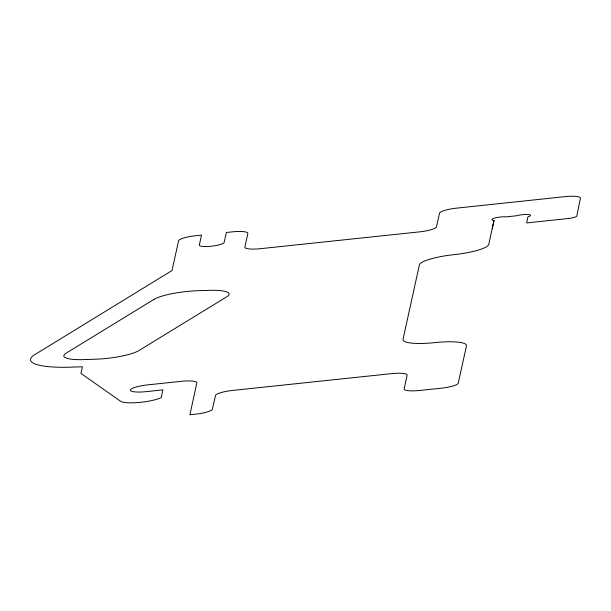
<?xml version="1.0" encoding="UTF-8"?>
<svg xmlns="http://www.w3.org/2000/svg" width="611" height="611" viewBox="0 0 611 611"><rect width="100%" height="100%" fill="white"/><g stroke="black" fill="none" stroke-linecap="round" stroke-linejoin="round"><path stroke-width="0.92" d="M494.009 220.495L488.762 244.377A33.468 6.561 -6.8 0 1 454.065 254.65A33.468 6.561 -6.8 0 0 419.367 264.93L403.023 339.372A33.468 6.561 -6.8 0 0 434.749 342.626A33.468 6.561 -6.8 0 1 466.476 345.879L458.174 383.403A16.734 3.276 -6.8 0 1 442.41 388.069L420.001 390.444A16.734 3.276 -6.8 0 1 404.108 389.108L407.094 375.291A16.734 3.276 -6.8 0 0 391.231 373.665L232.791 390.414A16.734 3.276 -6.8 0 0 215.568 395.256L212.353 409.393A16.734 3.276 -6.8 0 1 196.582 414.059L189.899 414.762L196.879 382.692A16.734 3.276 -6.8 0 0 182.46 381.211L147.809 384.861A16.734 3.276 -6.8 0 0 130.456 390.001A16.734 3.276 -6.8 0 0 146.319 391.628L162.923 389.871L161.235 397.578A21.935 4.3 -6.8 0 1 139.3 402.435A21.935 4.3 -6.8 0 1 120.627 401.297L80.95 373.42L82.401 366.783L67.08 367.28A66.966 13.121 -6.8 0 1 33.345 355.541L172.019 270.528L178.549 240.841A16.734 3.276 -6.8 0 1 195.826 235.709L201.477 235.113L199.308 245.255A12.548 2.459 -6.8 0 0 211.2 246.233A12.548 2.459 -6.8 0 0 224.1 242.636L226.383 232.478L233.402 231.745A16.734 3.276 -6.8 0 1 247.845 233.509L244.874 247.035A16.734 3.276 -6.8 0 0 259.293 248.807L420.612 231.752A16.734 3.276 -6.8 0 0 436.391 227.078L439.607 212.941A16.734 3.276 -6.8 0 1 455.371 208.275L565.992 196.528A16.734 3.276 -6.8 0 1 580.45 197.995L576.792 216.095A8.371 1.642 -6.8 0 1 568.925 218.44L526.651 222.939L527.881 216.89A8.371 1.642 -6.8 0 0 528.37 214.499A8.371 1.642 -6.8 0 0 516.631 215.752L506.236 216.859A8.371 1.642 -6.8 0 0 494.49 218.104A8.371 1.642 -6.8 0 0 494.009 220.495L492.191 228.743M153.98 299.382L66.164 353.143A33.468 6.561 -6.8 0 0 82.065 359.658L95.728 359.207A33.468 6.561 -6.8 0 0 138.926 350.569L226.742 296.816A33.468 6.561 -6.8 0 0 208.191 290.362L197.177 290.744A33.468 6.561 -6.8 0 0 153.98 299.382"/></g></svg>
